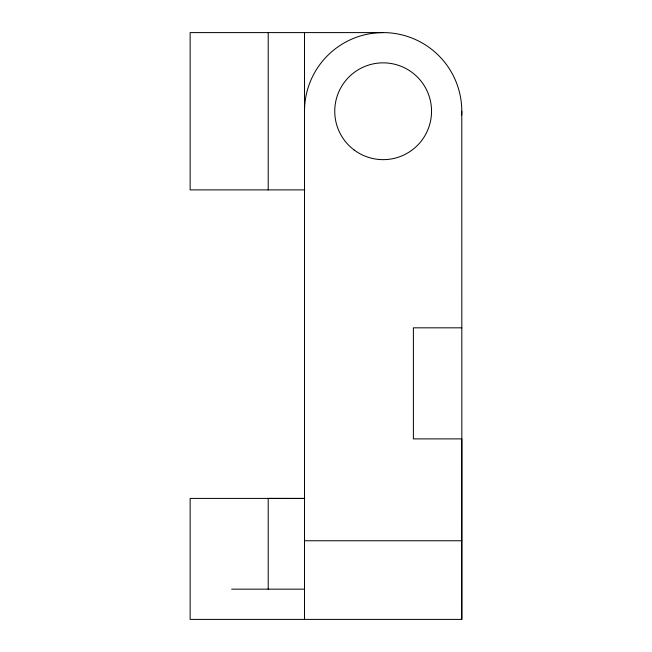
<?xml version="1.0" encoding="UTF-8"?>
<svg xmlns="http://www.w3.org/2000/svg" width="652" height="652" viewBox="0 0 652 652"><rect width="100%" height="100%" fill="white"/><g stroke="black" fill="none" stroke-linecap="round" stroke-linejoin="round"><path stroke-width="0.98" d="M461.714 619.4L461.787 438.894L413.392 438.894L413.392 327.826L461.787 327.826M383.148 32.6L190.139 32.6L190.139 189.887L304.826 189.887M304.5 498.413L190.139 498.413L190.139 619.4L461.861 619.4L461.787 111.239M304.5 540.761L461.714 540.761M231.656 589.155L304.5 589.155M304.818 498.454L268.208 498.413L268.208 589.155M304.5 32.6L304.5 619.4M268.208 32.6L268.208 189.887M304.5 111.239A78.639 78.639 0 0 1 385.096 32.624A78.639 78.639 0 0 1 461.689 115.143M354.069 149.936A48.395 48.395 0 0 0 431.192 117.075A48.395 48.395 0 0 0 364.175 66.724A48.395 48.395 0 0 0 354.069 149.936"/></g></svg>
